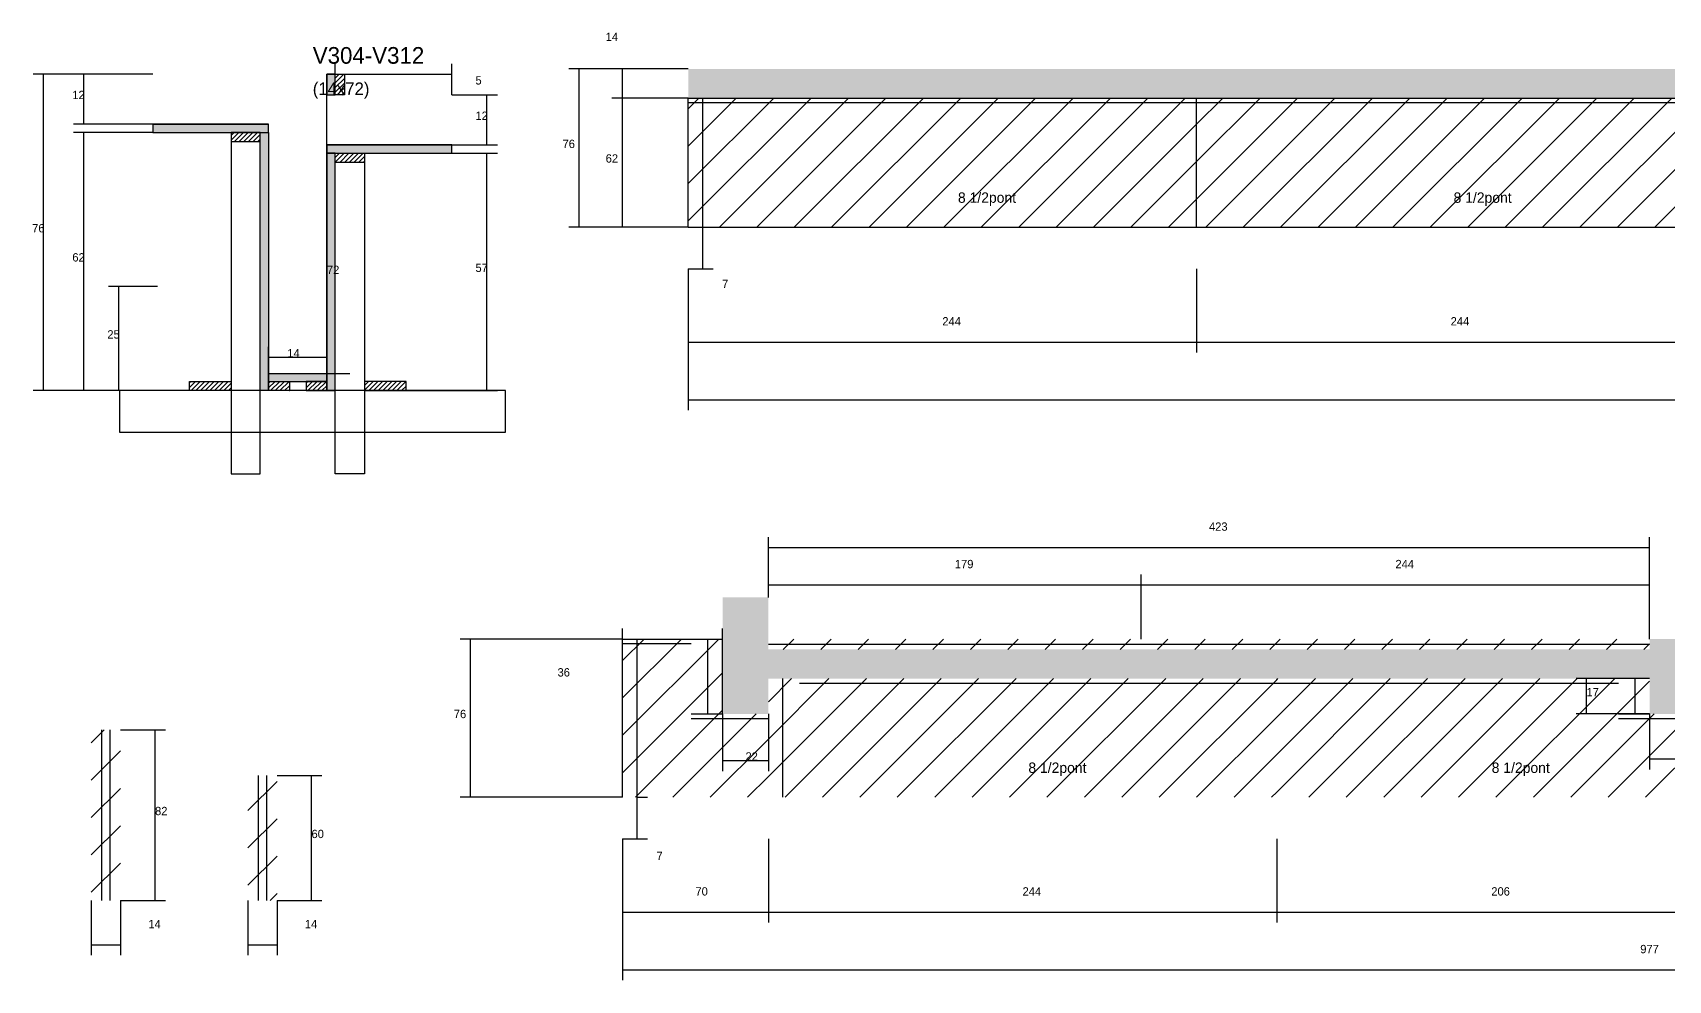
# Model space of a CAD drawing. Header units: metres. Extents: x 3629 to 6273, y -3312 to -2117.
# Drawn here: x 4931 to 5716, y -2572 to -2117 of the extents above; entities that cross this region are included whole.
import ezdxf

# ---------------------------------------------------------------- set-up
doc = ezdxf.new("R2010")
doc.units = ezdxf.units.M
for name, color, linetype in [('COTA', 4, 'Continuous'), ('Cota Seção (2x)', 4, 'Continuous'), ('Hachura', 253, 'Continuous'), ('Madeira', 126, 'Continuous'), ('NOMENCLATURA', 7, 'Continuous'), ('Painéis', 200, 'Continuous'), ('SARR_2.2x7', 40, 'Continuous'), ('SARR_EDITAR', 141, 'Continuous'), ('Texto Seção', 7, 'Continuous')]:
    doc.layers.add(name, color=color, linetype=linetype)

msp = doc.modelspace()

# ---------------------------------------------------------------- hatches: boundary and pattern name
at = {"layer": 'COTA'}
h = msp.add_hatch(dxfattribs=at)
h.set_pattern_fill('AR-CONC', scale=0.03)
h.paths.add_polyline_path([(5245.9, -2134.7), (5245.9, -2148.7), (6222.9, -2148.7), (6222.9, -2134.7)])
h = msp.add_hatch(dxfattribs=at)
h.set_pattern_fill('AR-CONC', scale=0.03)
h.paths.add_polyline_path([(5707.4, -2444.5), (5734.4, -2444.5), (5734.4, -2427.5), (6162.4, -2427.5), (6162.4, -2444.5), (6191.4, -2444.5), (6191.4, -2388.5), (6162.4, -2388.5), (6162.4, -2408.5), (6162.4, -2413.5), (5734.4, -2413.5), (5734.4, -2408.5), (5707.4, -2408.5), (5707.4, -2413.5), (5284.4, -2413.5), (5284.4, -2408.5), (5284.4, -2388.5), (5262.4, -2388.5), (5262.4, -2408.5), (5262.4, -2444.5), (5284.4, -2444.5), (5284.4, -2427.5), (5707.4, -2427.5)])
at = {"layer": 'Hachura'}
h = msp.add_hatch(color=8, dxfattribs=at)
h.dxf.hatch_style = 1
h.paths.add_polyline_path([(5076.5, -2137.2), (5072.5, -2137.2), (5072.5, -2137.2), (5072.5, -2147.2), (5072.5, -2147.2), (5076.5, -2147.2), (5076.5, -2147.2), (5076.5, -2137.2)])
h = msp.add_hatch(dxfattribs=at)
h.set_pattern_fill('ANSI31', scale=0.5)
h.paths.add_polyline_path([(5080.9, -2147.2), (5076.5, -2147.2), (5076.5, -2147.2), (5076.5, -2137.2), (5076.5, -2137.2), (5080.9, -2137.2), (5080.9, -2137.2), (5080.9, -2147.2)])
h = msp.add_hatch(dxfattribs=at)
h.set_pattern_fill('ANSI31', scale=4)
h.paths.add_polyline_path([(5489.9, -2148.7), (5245.9, -2148.7), (5245.9, -2210.7), (5489.9, -2210.7)])
h = msp.add_hatch(dxfattribs=at)
h.set_pattern_fill('ANSI31', scale=4)
h.paths.add_polyline_path([(5733.9, -2210.7), (5733.9, -2148.7), (5489.9, -2148.7), (5489.9, -2210.7)])
h = msp.add_hatch(color=8, dxfattribs=at)
h.dxf.hatch_style = 1
h.paths.add_polyline_path([(5044.5, -2165.2), (5044.5, -2161.2), (5044.5, -2161.2), (4988.9, -2161.2), (4988.9, -2161.2), (4988.9, -2165.2), (4988.9, -2165.2), (5044.5, -2165.2)])
h = msp.add_hatch(dxfattribs=at)
h.set_pattern_fill('ANSI31', scale=0.5)
h.paths.add_polyline_path([(5040.5, -2169.6), (5040.5, -2165.2), (5040.5, -2165.2), (5026.5, -2165.2), (5026.5, -2165.2), (5026.5, -2169.6), (5026.5, -2169.6), (5040.5, -2169.6)])
h = msp.add_hatch(color=8, dxfattribs=at)
h.dxf.hatch_style = 1
h.paths.add_polyline_path([(5040.5, -2165.2), (5044.5, -2165.2), (5044.5, -2165.2), (5044.5, -2289.2), (5044.5, -2289.2), (5040.5, -2289.2), (5040.5, -2289.2), (5040.5, -2165.2)])
h = msp.add_hatch(color=8, dxfattribs=at)
h.dxf.hatch_style = 1
h.paths.add_polyline_path([(5132.5, -2175.2), (5132.5, -2171.2), (5132.5, -2171.2), (5072.5, -2171.2), (5072.5, -2171.2), (5072.5, -2175.2), (5072.5, -2175.2), (5132.5, -2175.2)])
h = msp.add_hatch(color=8, dxfattribs=at)
h.dxf.hatch_style = 1
h.paths.add_polyline_path([(5076.5, -2175.2), (5072.5, -2175.2), (5072.5, -2175.2), (5072.5, -2289.2), (5072.5, -2289.2), (5076.5, -2289.2), (5076.5, -2289.2), (5076.5, -2175.2)])
h = msp.add_hatch(dxfattribs=at)
h.set_pattern_fill('ANSI31', scale=0.5)
h.paths.add_polyline_path([(5076.5, -2179.6), (5076.5, -2175.2), (5076.5, -2175.2), (5090.5, -2175.2), (5090.5, -2175.2), (5090.5, -2179.6), (5090.5, -2179.6), (5076.5, -2179.6)])
h = msp.add_hatch(color=8, dxfattribs=at)
h.dxf.hatch_style = 1
h.paths.add_polyline_path([(5072.5, -2284.8), (5072.5, -2281.2), (5072.5, -2281.2), (5044.5, -2281.2), (5044.5, -2281.2), (5044.5, -2284.8), (5044.5, -2284.8), (5072.5, -2284.8)])
h = msp.add_hatch(dxfattribs=at)
h.set_pattern_fill('ANSI31', scale=0.5)
h.paths.add_polyline_path([(5006.5, -2289.2), (5006.5, -2284.8), (5006.5, -2284.8), (5026.5, -2284.8), (5026.5, -2284.8), (5026.5, -2289.2), (5026.5, -2289.2), (5006.5, -2289.2)])
h = msp.add_hatch(dxfattribs=at)
h.set_pattern_fill('ANSI31', scale=0.5)
h.paths.add_polyline_path([(5044.5, -2289.2), (5044.5, -2284.8), (5044.5, -2284.8), (5054.5, -2284.8), (5054.5, -2284.8), (5054.5, -2289.2), (5054.5, -2289.2), (5044.5, -2289.2)])
h = msp.add_hatch(dxfattribs=at)
h.set_pattern_fill('ANSI31', scale=0.5)
h.paths.add_polyline_path([(5072.5, -2289.2), (5072.5, -2284.8), (5072.5, -2284.8), (5062.5, -2284.8), (5062.5, -2284.8), (5062.5, -2289.2), (5062.5, -2289.2), (5072.5, -2289.2)])
h = msp.add_hatch(dxfattribs=at)
h.set_pattern_fill('ANSI31', scale=0.5)
h.paths.add_polyline_path([(5110.5, -2289.2), (5110.5, -2284.8), (5110.5, -2284.8), (5090.5, -2284.8), (5090.5, -2284.8), (5090.5, -2289.2), (5090.5, -2289.2), (5110.5, -2289.2)])
h = msp.add_hatch(dxfattribs=at)
h.set_pattern_fill('ANSI31', scale=4)
h.paths.add_polyline_path([(5214.4, -2408.5), (5214.4, -2484.5), (5284.4, -2484.5), (5284.4, -2444.5), (5262.4, -2444.5), (5262.4, -2408.5)])
h = msp.add_hatch(dxfattribs=at)
h.set_pattern_fill('ANSI31', scale=4)
h.paths.add_polyline_path([(5284.4, -2408.5), (5284.4, -2413.5), (5463.4, -2413.5), (5463.4, -2408.5)])
h = msp.add_hatch(dxfattribs=at)
h.set_pattern_fill('ANSI31', scale=4)
h.paths.add_polyline_path([(5463.4, -2408.5), (5463.4, -2413.5), (5707.4, -2413.5), (5707.4, -2408.5)])
h = msp.add_hatch(dxfattribs=at)
h.set_pattern_fill('ANSI31', scale=4)
h.paths.add_polyline_path([(5528.4, -2484.5), (5528.4, -2427.5), (5284.4, -2427.5), (5284.4, -2444.5), (5284.4, -2484.5)])
h = msp.add_hatch(dxfattribs=at)
h.set_pattern_fill('ANSI31', scale=4)
h.paths.add_polyline_path([(5734.4, -2484.5), (5734.4, -2444.5), (5707.4, -2444.5), (5707.4, -2427.5), (5528.4, -2427.5), (5528.4, -2484.5)])
h = msp.add_hatch(dxfattribs=at)
h.set_pattern_fill('ANSI31', scale=4)
h.paths.add_polyline_path([(4973.4, -2452.1), (4959.4, -2452.1), (4959.4, -2534.1), (4973.4, -2534.1)])
h = msp.add_hatch(dxfattribs=at)
h.set_pattern_fill('ANSI31', scale=4)
h.paths.add_polyline_path([(5048.6, -2474.1), (5034.6, -2474.1), (5034.6, -2534.1), (5048.6, -2534.1)])

# ---------------------------------------------------------------- linework, layer by layer
at = {"layer": 'COTA'}
for p, q in [((5076.5, -2137.2), (5076.5, -2132.2)), ((5132.5, -2147.2), (5132.5, -2132.2)), ((5245.9, -2134.7), (5188.6, -2134.7)), ((5193.6, -2210.7), (5193.6, -2134.7)), ((5245.9, -2134.7), (5209.3, -2134.7)), ((5214.3, -2148.7), (5214.3, -2134.7)), ((4988.9, -2137.2), (4931.5, -2137.2)), ((4936.5, -2289.2), (4936.5, -2137.2)), ((4988.9, -2137.2), (4950.8, -2137.2)), ((4955.8, -2161.2), (4955.8, -2137.2)), ((5076.5, -2137.2), (5132.5, -2137.2)), ((5132.5, -2147.2), (5154.3, -2147.2)), ((5149.3, -2171.2), (5149.3, -2147.2)), ((5245.9, -2148.7), (5209.3, -2148.7)), ((5245.9, -2148.7), (5209.3, -2148.7)), ((5214.3, -2210.7), (5214.3, -2148.7)), ((4988.9, -2161.2), (4950.8, -2161.2)), ((4988.9, -2165.2), (4950.8, -2165.2)), ((4955.8, -2289.2), (4955.8, -2165.2)), ((5132.5, -2171.2), (5154.3, -2171.2)), ((5132.5, -2175.2), (5154.3, -2175.2)), ((5149.3, -2289.2), (5149.3, -2175.2)), ((5245.9, -2210.7), (5188.6, -2210.7)), ((5245.9, -2210.7), (5209.3, -2210.7)), ((5252.9, -2230.7), (5252.9, -2210.7)), ((5252.9, -2210.7), (5257.9, -2210.7)), ((5245.9, -2230.7), (5245.9, -2270.9)), ((5245.9, -2230.7), (5245.9, -2298.6)), ((5245.9, -2230.7), (5257.9, -2230.7)), ((5489.9, -2230.7), (5489.9, -2270.9)), ((5489.9, -2230.7), (5489.9, -2270.9)), ((4991.2, -2239.2), (4967.6, -2239.2)), ((4972.6, -2289.2), (4972.6, -2239.2)), ((5245.9, -2265.9), (5489.9, -2265.9)), ((5489.9, -2265.9), (5733.9, -2265.9)), ((5010.9, -2289.2), (4931.5, -2289.2)), ((5010.9, -2289.2), (4950.8, -2289.2)), ((4991.2, -2289.2), (4967.6, -2289.2)), ((5106.1, -2289.2), (5154.3, -2289.2)), ((5245.9, -2293.6), (6222.9, -2293.6)), ((5284.4, -2388.5), (5284.4, -2359.5)), ((5707.4, -2408.5), (5707.4, -2359.5)), ((5284.4, -2364.5), (5707.4, -2364.5)), ((5284.4, -2388.5), (5284.4, -2377.5)), ((5463.4, -2408.5), (5463.4, -2377.5)), ((5463.4, -2408.5), (5463.4, -2377.5)), ((5707.4, -2408.5), (5707.4, -2377.5)), ((5284.4, -2382.5), (5463.4, -2382.5)), ((5463.4, -2382.5), (5707.4, -2382.5)), ((5214.4, -2408.5), (5136.4, -2408.5)), ((5141.4, -2484.5), (5141.4, -2408.5)), ((5214.4, -2408.5), (5214.4, -2403.5)), ((5214.4, -2408.5), (5262.4, -2408.5)), ((5262.4, -2444.5), (5262.4, -2403.5)), ((5707.4, -2427.5), (5672.1, -2427.5)), ((5677.1, -2444.5), (5677.1, -2427.5)), ((5262.4, -2444.5), (5262.4, -2471.9)), ((5284.4, -2444.5), (5284.4, -2471.9)), ((5707.4, -2444.5), (5672.1, -2444.5)), ((5707.4, -2444.5), (5707.4, -2471.1)), ((4973.4, -2452.1), (4995, -2452.1)), ((4990, -2534.1), (4990, -2452.1)), ((5262.4, -2466.9), (5284.4, -2466.9)), ((5707.4, -2466.1), (5734.4, -2466.1)), ((5048.6, -2474.1), (5070.1, -2474.1)), ((5065.1, -2534.1), (5065.1, -2474.1)), ((5214.4, -2484.5), (5136.4, -2484.5)), ((5221.4, -2504.5), (5221.4, -2484.5)), ((5221.4, -2484.5), (5226.4, -2484.5)), ((5214.4, -2504.5), (5214.4, -2544.7)), ((5214.4, -2504.5), (5214.4, -2572.4)), ((5214.4, -2504.5), (5226.4, -2504.5)), ((5284.4, -2504.5), (5284.4, -2544.7)), ((5284.4, -2504.5), (5284.4, -2544.7)), ((5528.4, -2504.5), (5528.4, -2544.7)), ((5528.4, -2504.5), (5528.4, -2544.7)), ((4959.4, -2534.1), (4959.4, -2560.4)), ((4973.4, -2534.1), (4995, -2534.1)), ((4973.4, -2534.1), (4973.4, -2560.4)), ((5034.6, -2534.1), (5034.6, -2560.4)), ((5048.6, -2534.1), (5070.1, -2534.1)), ((5048.6, -2534.1), (5048.6, -2560.4)), ((5214.4, -2539.7), (5284.4, -2539.7)), ((5284.4, -2539.7), (5528.4, -2539.7)), ((5528.4, -2539.7), (5734.4, -2539.7)), ((4959.4, -2555.4), (4973.4, -2555.4)), ((5034.6, -2555.4), (5048.6, -2555.4)), ((5214.4, -2567.4), (6191.4, -2567.4))]:
    msp.add_line(p, q, dxfattribs=at)
at = {"layer": 'Cota Seção (2x)'}
for p, q in [((5072.5, -2281.2), (5072.5, -2137.2)), ((5072.5, -2137.2), (5077.5, -2137.2)), ((5044.5, -2289.2), (5044.5, -2268.2)), ((5072.5, -2289.2), (5072.5, -2268.2)), ((5044.5, -2273.2), (5072.5, -2273.2)), ((5083.5, -2281.2), (5067.5, -2281.2))]:
    msp.add_line(p, q, dxfattribs=at)
at = {"layer": 'Madeira'}
for points in [[(5080.9, -2147.2), (5076.5, -2147.2), (5076.5, -2137.2), (5080.9, -2137.2)], [(5040.5, -2169.6), (5040.5, -2165.2), (5026.5, -2165.2), (5026.5, -2169.6)], [(5040.5, -2165.2), (5026.5, -2165.2), (5026.5, -2329.2), (5040.5, -2329.2)], [(5076.5, -2179.6), (5076.5, -2175.2), (5090.5, -2175.2), (5090.5, -2179.6)], [(5076.5, -2175.2), (5090.5, -2175.2), (5090.5, -2329.2), (5076.5, -2329.2)], [(4973, -2309.2), (5158.2, -2309.2), (5158.2, -2289.2), (4973, -2289.2)], [(5006.5, -2289.2), (5006.5, -2284.8), (5026.5, -2284.8), (5026.5, -2289.2)], [(5044.5, -2289.2), (5044.5, -2284.8), (5054.5, -2284.8), (5054.5, -2289.2)], [(5072.5, -2289.2), (5072.5, -2284.8), (5062.5, -2284.8), (5062.5, -2289.2)], [(5110.5, -2289.2), (5110.5, -2284.8), (5090.5, -2284.8), (5090.5, -2289.2)]]:
    msp.add_lwpolyline(points, close=True, dxfattribs=at)
at = {"layer": 'Painéis'}
for p, q in [((5245.9, -2148.7), (6222.9, -2148.7)), ((5245.9, -2210.7), (5245.9, -2148.7)), ((5489.9, -2210.7), (5489.9, -2148.7)), ((4988.9, -2161.2), (5044.5, -2161.2)), ((5072.5, -2171.2), (5132.5, -2171.2)), ((5245.9, -2210.7), (6222.9, -2210.7))]:
    msp.add_line(p, q, dxfattribs=at)
for points in [[(5076.5, -2137.2), (5072.5, -2137.2), (5072.5, -2147.2), (5076.5, -2147.2)], [(5044.5, -2165.2), (5044.5, -2161.2), (4988.9, -2161.2), (4988.9, -2165.2)], [(5040.5, -2165.2), (5044.5, -2165.2), (5044.5, -2289.2), (5040.5, -2289.2)], [(5132.5, -2175.2), (5132.5, -2171.2), (5072.5, -2171.2), (5072.5, -2175.2)], [(5076.5, -2175.2), (5072.5, -2175.2), (5072.5, -2289.2), (5076.5, -2289.2)], [(5072.5, -2284.8), (5072.5, -2281.2), (5044.5, -2281.2), (5044.5, -2284.8)]]:
    msp.add_lwpolyline(points, close=True, dxfattribs=at)
msp.add_lwpolyline([(5214.4, -2484.5), (5214.4, -2408.5), (5262.4, -2408.5)], dxfattribs=at)
at = {"layer": 'SARR_2.2x7'}
for p, q in [((5245.9, -2150.9), (5489.9, -2150.9)), ((5252.9, -2210.7), (5252.9, -2148.7)), ((5489.9, -2150.9), (5733.9, -2150.9)), ((5221.4, -2484.5), (5221.4, -2408.5)), ((5255.4, -2444.5), (5255.4, -2408.5)), ((5214.4, -2410.7), (5247.4, -2410.7)), ((5291.4, -2484.5), (5291.4, -2427.5)), ((5299.4, -2429.7), (5528.4, -2429.7)), ((5528.4, -2429.7), (5692.4, -2429.7)), ((5700.4, -2444.5), (5700.4, -2427.5)), ((5247.4, -2444.5), (5262.4, -2444.5)), ((5247.4, -2446.7), (5284.4, -2446.7)), ((5692.4, -2444.5), (5707.4, -2444.5)), ((5692.4, -2446.7), (5734.4, -2446.7))]:
    msp.add_line(p, q, dxfattribs=at)
at = {"layer": 'SARR_EDITAR'}
for p, q in [((5284.4, -2411), (5463.4, -2411)), ((5463.4, -2411), (5707.4, -2411)), ((4964.4, -2534.1), (4964.4, -2452.1)), ((4968.4, -2534.1), (4968.4, -2452.1)), ((5039.6, -2534.1), (5039.6, -2474.1)), ((5043.6, -2534.1), (5043.6, -2474.1))]:
    msp.add_line(p, q, dxfattribs=at)

# ---------------------------------------------------------------- texts
at = {"layer": 'COTA'}
for s, p in [('14', (5206.3, -2121.3)), ('5', (5143.8, -2142.2)), ('12', (4950.3, -2149.2)), ('12', (5143.8, -2159.2)), ('76', (5185.6, -2172.7)), ('62', (5206.3, -2179.7)), ('76', (4931, -2213.2)), ('62', (4950.3, -2227.2)), ('57', (5143.8, -2232.2)), ('7', (5262.2, -2239.9)), ('25', (4967.1, -2264.2)), ('244', (5367.9, -2257.9)), ('244', (5611.9, -2257.9)), ('423', (5495.9, -2356.5)), ('179', (5373.9, -2374.5)), ('244', (5585.4, -2374.5)), ('36', (5183.2, -2426.5)), ('17', (5677.1, -2436)), ('76', (5133.4, -2446.5)), ('22', (5273.4, -2466.9)), ('82', (4990, -2493.1)), ('60', (5065.1, -2504.1)), ('7', (5230.7, -2514.6)), ('70', (5249.4, -2531.7)), ('244', (5406.4, -2531.7)), ('206', (5631.4, -2531.7)), ('14', (4986.8, -2547.4)), ('14', (5061.9, -2547.4)), ('977', (5702.9, -2559.4))]:
    msp.add_text(s, height=4, dxfattribs=at).set_placement(p)
at = {"layer": 'Cota Seção (2x)'}
for s, p in [('72', (5072.5, -2233.2)), ('14', (5053.5, -2273.2))]:
    msp.add_text(s, height=4, dxfattribs=at).set_placement(p)
at = {"layer": 'NOMENCLATURA'}
for p in [(5375.4, -2199), (5613.3, -2199), (5409.2, -2472.8), (5631.6, -2472.8)]:
    msp.add_text('8 1/2pont', height=5, dxfattribs=at).set_placement(p)
at = {"layer": 'Texto Seção'}
for s, height, p in [('V304-V312', 8, (5065.7, -2132.2)), ('(14x72)', 6, (5065.7, -2147.2))]:
    msp.add_text(s, height=height, dxfattribs=at).set_placement(p)

doc.saveas('drawing.dxf')
